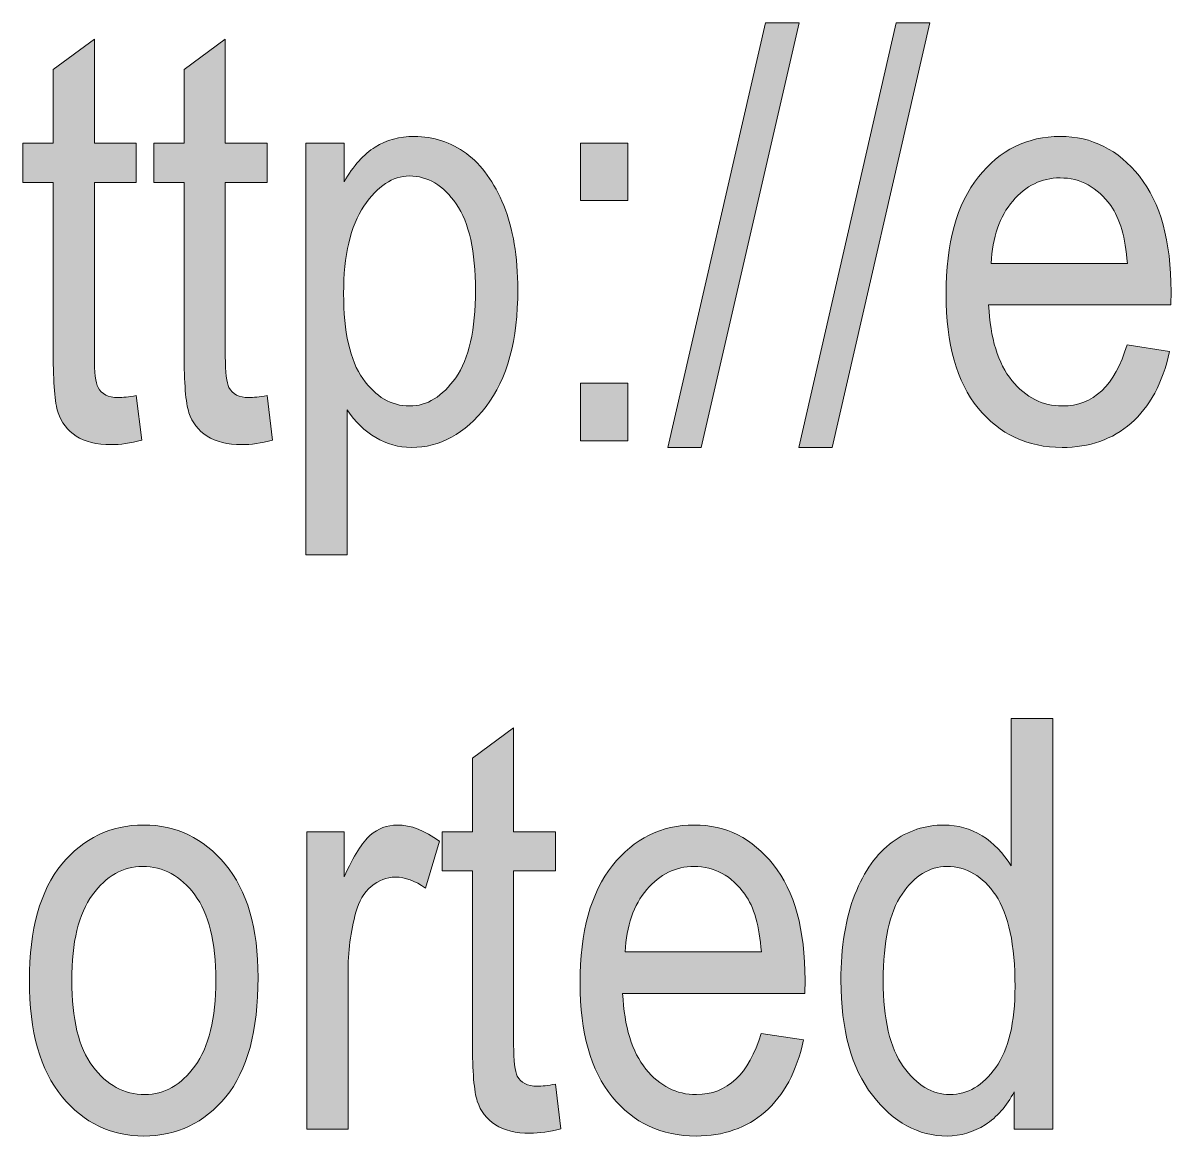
# Model space of a CAD drawing. Header units: inches. Extents: x 19 to 517, y 28 to 779.
# Drawn here: x 277.99 to 314, y 96.67 to 131.58 of the extents above; entities that cross this region are included whole.
import ezdxf

# ---------------------------------------------------------------- set-up
doc = ezdxf.new("R2010")
doc.units = ezdxf.units.IN
doc.header["$MEASUREMENT"] = 0
doc.layers.add('Layer 1', color=7, linetype='Continuous')

# ---------------------------------------------------------------- blocks, each defined once
blk = doc.blocks.new('block 319')
at = {"layer": 'Layer 1', "lineweight": 0}
blk.add_open_spline([(281.541, 119.891), (281.541, 119.891), (281.716, 118.493), (281.716, 118.493), (281.359, 118.399), (281.037, 118.353), (280.75, 118.353), (280.298, 118.353), (279.935, 118.442), (279.66, 118.62), (279.384, 118.799), (279.195, 119.044), (279.092, 119.354), (278.99, 119.665), (278.939, 120.283), (278.939, 121.209), (278.939, 121.209), (278.939, 126.579), (278.939, 126.579), (278.939, 126.579), (277.99, 126.579), (277.99, 126.579), (277.99, 126.579), (277.99, 127.81), (277.99, 127.81), (277.99, 127.81), (278.939, 127.81), (278.939, 127.81), (278.939, 127.81), (278.939, 130.121), (278.939, 130.121), (278.939, 130.121), (280.231, 131.07), (280.231, 131.07), (280.231, 131.07), (280.231, 127.81), (280.231, 127.81), (280.231, 127.81), (281.541, 127.81), (281.541, 127.81), (281.541, 127.81), (281.541, 126.579), (281.541, 126.579), (281.541, 126.579), (280.231, 126.579), (280.231, 126.579), (280.231, 126.579), (280.231, 121.121), (280.231, 121.121), (280.231, 120.617), (280.269, 120.292), (280.345, 120.146), (280.457, 119.935), (280.665, 119.829), (280.969, 119.829), (281.116, 119.829), (281.306, 119.85), (281.541, 119.891)], degree=3, knots=[0, 0, 0, 0, 1, 1, 1, 2, 2, 2, 3, 3, 3, 4, 4, 4, 5, 5, 5, 6, 6, 6, 7, 7, 7, 8, 8, 8, 9, 9, 9, 10, 10, 10, 11, 11, 11, 12, 12, 12, 13, 13, 13, 14, 14, 14, 15, 15, 15, 16, 16, 16, 17, 17, 17, 18, 18, 18, 19, 19, 19, 19], dxfattribs=at)
blk = doc.blocks.new('block 320')
at = {"layer": 'Layer 1', "true_color": 0x231f20}
h = blk.add_hatch(color=250, dxfattribs=at)
h.dxf.hatch_style = 2
edge = h.paths.add_edge_path()
edge.add_spline(control_points=[(281.541, 119.891), (281.541, 119.891), (281.716, 118.493), (281.716, 118.493), (281.359, 118.399), (281.037, 118.353), (280.75, 118.353), (280.298, 118.353), (279.935, 118.442), (279.66, 118.62), (279.384, 118.799), (279.195, 119.044), (279.092, 119.354), (278.99, 119.665), (278.939, 120.283), (278.939, 121.209), (278.939, 121.209), (278.939, 126.579), (278.939, 126.579), (278.939, 126.579), (277.99, 126.579), (277.99, 126.579), (277.99, 126.579), (277.99, 127.81), (277.99, 127.81), (277.99, 127.81), (278.939, 127.81), (278.939, 127.81), (278.939, 127.81), (278.939, 130.121), (278.939, 130.121), (278.939, 130.121), (280.231, 131.07), (280.231, 131.07), (280.231, 131.07), (280.231, 127.81), (280.231, 127.81), (280.231, 127.81), (281.541, 127.81), (281.541, 127.81), (281.541, 127.81), (281.541, 126.579), (281.541, 126.579), (281.541, 126.579), (280.231, 126.579), (280.231, 126.579), (280.231, 126.579), (280.231, 121.121), (280.231, 121.121), (280.231, 120.617), (280.269, 120.292), (280.345, 120.146), (280.457, 119.935), (280.665, 119.829), (280.969, 119.829), (281.116, 119.829), (281.306, 119.85), (281.541, 119.891)], knot_values=[0, 0, 0, 0, 1, 1, 1, 2, 2, 2, 3, 3, 3, 4, 4, 4, 5, 5, 5, 6, 6, 6, 7, 7, 7, 8, 8, 8, 9, 9, 9, 10, 10, 10, 11, 11, 11, 12, 12, 12, 13, 13, 13, 14, 14, 14, 15, 15, 15, 16, 16, 16, 17, 17, 17, 18, 18, 18, 19, 19, 19, 19], degree=3, periodic=1)
at = {"layer": 'Layer 1', "lineweight": 0}
blk.add_open_spline([(281.541, 119.891), (281.541, 119.891), (281.716, 118.493), (281.716, 118.493), (281.359, 118.399), (281.037, 118.353), (280.75, 118.353), (280.298, 118.353), (279.935, 118.442), (279.66, 118.62), (279.384, 118.799), (279.195, 119.044), (279.092, 119.354), (278.99, 119.665), (278.939, 120.283), (278.939, 121.209), (278.939, 121.209), (278.939, 126.579), (278.939, 126.579), (278.939, 126.579), (277.99, 126.579), (277.99, 126.579), (277.99, 126.579), (277.99, 127.81), (277.99, 127.81), (277.99, 127.81), (278.939, 127.81), (278.939, 127.81), (278.939, 127.81), (278.939, 130.121), (278.939, 130.121), (278.939, 130.121), (280.231, 131.07), (280.231, 131.07), (280.231, 131.07), (280.231, 127.81), (280.231, 127.81), (280.231, 127.81), (281.541, 127.81), (281.541, 127.81), (281.541, 127.81), (281.541, 126.579), (281.541, 126.579), (281.541, 126.579), (280.231, 126.579), (280.231, 126.579), (280.231, 126.579), (280.231, 121.121), (280.231, 121.121), (280.231, 120.617), (280.269, 120.292), (280.345, 120.146), (280.457, 119.935), (280.665, 119.829), (280.969, 119.829), (281.116, 119.829), (281.306, 119.85), (281.541, 119.891)], degree=3, knots=[0, 0, 0, 0, 1, 1, 1, 2, 2, 2, 3, 3, 3, 4, 4, 4, 5, 5, 5, 6, 6, 6, 7, 7, 7, 8, 8, 8, 9, 9, 9, 10, 10, 10, 11, 11, 11, 12, 12, 12, 13, 13, 13, 14, 14, 14, 15, 15, 15, 16, 16, 16, 17, 17, 17, 18, 18, 18, 19, 19, 19, 19], dxfattribs=at)
blk = doc.blocks.new('block 321')
at = {"layer": 'Layer 1', "lineweight": 0}
blk.add_open_spline([(285.645, 119.891), (285.645, 119.891), (285.821, 118.493), (285.821, 118.493), (285.464, 118.399), (285.141, 118.353), (284.854, 118.353), (284.403, 118.353), (284.04, 118.442), (283.764, 118.62), (283.489, 118.799), (283.299, 119.044), (283.197, 119.354), (283.094, 119.665), (283.044, 120.283), (283.044, 121.209), (283.044, 121.209), (283.044, 126.579), (283.044, 126.579), (283.044, 126.579), (282.094, 126.579), (282.094, 126.579), (282.094, 126.579), (282.094, 127.81), (282.094, 127.81), (282.094, 127.81), (283.044, 127.81), (283.044, 127.81), (283.044, 127.81), (283.044, 130.121), (283.044, 130.121), (283.044, 130.121), (284.336, 131.07), (284.336, 131.07), (284.336, 131.07), (284.336, 127.81), (284.336, 127.81), (284.336, 127.81), (285.645, 127.81), (285.645, 127.81), (285.645, 127.81), (285.645, 126.579), (285.645, 126.579), (285.645, 126.579), (284.336, 126.579), (284.336, 126.579), (284.336, 126.579), (284.336, 121.121), (284.336, 121.121), (284.336, 120.617), (284.374, 120.292), (284.45, 120.146), (284.561, 119.935), (284.769, 119.829), (285.074, 119.829), (285.22, 119.829), (285.411, 119.85), (285.645, 119.891)], degree=3, knots=[0, 0, 0, 0, 1, 1, 1, 2, 2, 2, 3, 3, 3, 4, 4, 4, 5, 5, 5, 6, 6, 6, 7, 7, 7, 8, 8, 8, 9, 9, 9, 10, 10, 10, 11, 11, 11, 12, 12, 12, 13, 13, 13, 14, 14, 14, 15, 15, 15, 16, 16, 16, 17, 17, 17, 18, 18, 18, 19, 19, 19, 19], dxfattribs=at)
blk = doc.blocks.new('block 322')
at = {"layer": 'Layer 1', "true_color": 0x231f20}
h = blk.add_hatch(color=250, dxfattribs=at)
h.dxf.hatch_style = 2
edge = h.paths.add_edge_path()
edge.add_spline(control_points=[(285.645, 119.891), (285.645, 119.891), (285.821, 118.493), (285.821, 118.493), (285.464, 118.399), (285.141, 118.353), (284.854, 118.353), (284.403, 118.353), (284.04, 118.442), (283.764, 118.62), (283.489, 118.799), (283.299, 119.044), (283.197, 119.354), (283.094, 119.665), (283.044, 120.283), (283.044, 121.209), (283.044, 121.209), (283.044, 126.579), (283.044, 126.579), (283.044, 126.579), (282.094, 126.579), (282.094, 126.579), (282.094, 126.579), (282.094, 127.81), (282.094, 127.81), (282.094, 127.81), (283.044, 127.81), (283.044, 127.81), (283.044, 127.81), (283.044, 130.121), (283.044, 130.121), (283.044, 130.121), (284.336, 131.07), (284.336, 131.07), (284.336, 131.07), (284.336, 127.81), (284.336, 127.81), (284.336, 127.81), (285.645, 127.81), (285.645, 127.81), (285.645, 127.81), (285.645, 126.579), (285.645, 126.579), (285.645, 126.579), (284.336, 126.579), (284.336, 126.579), (284.336, 126.579), (284.336, 121.121), (284.336, 121.121), (284.336, 120.617), (284.374, 120.292), (284.45, 120.146), (284.561, 119.935), (284.769, 119.829), (285.074, 119.829), (285.22, 119.829), (285.411, 119.85), (285.645, 119.891)], knot_values=[0, 0, 0, 0, 1, 1, 1, 2, 2, 2, 3, 3, 3, 4, 4, 4, 5, 5, 5, 6, 6, 6, 7, 7, 7, 8, 8, 8, 9, 9, 9, 10, 10, 10, 11, 11, 11, 12, 12, 12, 13, 13, 13, 14, 14, 14, 15, 15, 15, 16, 16, 16, 17, 17, 17, 18, 18, 18, 19, 19, 19, 19], degree=3, periodic=1)
at = {"layer": 'Layer 1', "lineweight": 0}
blk.add_open_spline([(285.645, 119.891), (285.645, 119.891), (285.821, 118.493), (285.821, 118.493), (285.464, 118.399), (285.141, 118.353), (284.854, 118.353), (284.403, 118.353), (284.04, 118.442), (283.764, 118.62), (283.489, 118.799), (283.299, 119.044), (283.197, 119.354), (283.094, 119.665), (283.044, 120.283), (283.044, 121.209), (283.044, 121.209), (283.044, 126.579), (283.044, 126.579), (283.044, 126.579), (282.094, 126.579), (282.094, 126.579), (282.094, 126.579), (282.094, 127.81), (282.094, 127.81), (282.094, 127.81), (283.044, 127.81), (283.044, 127.81), (283.044, 127.81), (283.044, 130.121), (283.044, 130.121), (283.044, 130.121), (284.336, 131.07), (284.336, 131.07), (284.336, 131.07), (284.336, 127.81), (284.336, 127.81), (284.336, 127.81), (285.645, 127.81), (285.645, 127.81), (285.645, 127.81), (285.645, 126.579), (285.645, 126.579), (285.645, 126.579), (284.336, 126.579), (284.336, 126.579), (284.336, 126.579), (284.336, 121.121), (284.336, 121.121), (284.336, 120.617), (284.374, 120.292), (284.45, 120.146), (284.561, 119.935), (284.769, 119.829), (285.074, 119.829), (285.22, 119.829), (285.411, 119.85), (285.645, 119.891)], degree=3, knots=[0, 0, 0, 0, 1, 1, 1, 2, 2, 2, 3, 3, 3, 4, 4, 4, 5, 5, 5, 6, 6, 6, 7, 7, 7, 8, 8, 8, 9, 9, 9, 10, 10, 10, 11, 11, 11, 12, 12, 12, 13, 13, 13, 14, 14, 14, 15, 15, 15, 16, 16, 16, 17, 17, 17, 18, 18, 18, 19, 19, 19, 19], dxfattribs=at)
blk = doc.blocks.new('block 323')
at = {"layer": 'Layer 1', "lineweight": 0}
blk.add_open_spline([(286.867, 114.898), (286.867, 114.898), (286.867, 127.81), (286.867, 127.81), (286.867, 127.81), (288.062, 127.81), (288.062, 127.81), (288.062, 127.81), (288.062, 126.597), (288.062, 126.597), (288.355, 127.101), (288.679, 127.464), (289.036, 127.687), (289.393, 127.909), (289.802, 128.021), (290.264, 128.021), (290.867, 128.021), (291.411, 127.842), (291.897, 127.484), (292.382, 127.127), (292.773, 126.583), (293.068, 125.854), (293.364, 125.124), (293.511, 124.247), (293.511, 123.222), (293.511, 121.634), (293.178, 120.41), (292.514, 119.552), (291.848, 118.693), (291.068, 118.265), (290.172, 118.265), (289.773, 118.265), (289.401, 118.367), (289.055, 118.572), (288.71, 118.777), (288.411, 119.067), (288.159, 119.442), (288.159, 119.442), (288.159, 114.898), (288.159, 114.898), (288.159, 114.898), (286.867, 114.898), (286.867, 114.898)], degree=3, knots=[0, 0, 0, 0, 1, 1, 1, 2, 2, 2, 3, 3, 3, 4, 4, 4, 5, 5, 5, 6, 6, 6, 7, 7, 7, 8, 8, 8, 9, 9, 9, 10, 10, 10, 11, 11, 11, 12, 12, 12, 13, 13, 13, 14, 14, 14, 14], dxfattribs=at)
blk = doc.blocks.new('block 324')
at = {"layer": 'Layer 1', "lineweight": 0}
blk.add_open_spline([(288.047, 123.09), (288.047, 121.883), (288.248, 120.993), (288.651, 120.423), (289.054, 119.851), (289.543, 119.565), (290.115, 119.565), (290.665, 119.565), (291.147, 119.861), (291.562, 120.453), (291.977, 121.045), (292.184, 121.959), (292.184, 123.195), (292.184, 124.414), (291.982, 125.316), (291.58, 125.902), (291.176, 126.488), (290.685, 126.781), (290.106, 126.781), (289.587, 126.781), (289.113, 126.466), (288.686, 125.837), (288.259, 125.206), (288.047, 124.291), (288.047, 123.09)], degree=3, knots=[0, 0, 0, 0, 1, 1, 1, 2, 2, 2, 3, 3, 3, 4, 4, 4, 5, 5, 5, 6, 6, 6, 7, 7, 7, 8, 8, 8, 8], dxfattribs=at)
blk = doc.blocks.new('block 325')
at = {"layer": 'Layer 1', "true_color": 0x231f20}
h = blk.add_hatch(color=250, dxfattribs=at)
h.dxf.hatch_style = 2
edge = h.paths.add_edge_path()
edge.add_spline(control_points=[(286.867, 114.898), (286.867, 114.898), (286.867, 127.81), (286.867, 127.81), (286.867, 127.81), (288.062, 127.81), (288.062, 127.81), (288.062, 127.81), (288.062, 126.597), (288.062, 126.597), (288.355, 127.101), (288.679, 127.464), (289.036, 127.687), (289.393, 127.909), (289.802, 128.021), (290.264, 128.021), (290.867, 128.021), (291.411, 127.842), (291.897, 127.484), (292.382, 127.127), (292.773, 126.583), (293.068, 125.854), (293.364, 125.124), (293.511, 124.247), (293.511, 123.222), (293.511, 121.634), (293.178, 120.41), (292.514, 119.552), (291.848, 118.693), (291.068, 118.265), (290.172, 118.265), (289.773, 118.265), (289.401, 118.367), (289.055, 118.572), (288.71, 118.777), (288.411, 119.067), (288.159, 119.442), (288.159, 119.442), (288.159, 114.898), (288.159, 114.898), (288.159, 114.898), (286.867, 114.898), (286.867, 114.898)], knot_values=[0, 0, 0, 0, 1, 1, 1, 2, 2, 2, 3, 3, 3, 4, 4, 4, 5, 5, 5, 6, 6, 6, 7, 7, 7, 8, 8, 8, 9, 9, 9, 10, 10, 10, 11, 11, 11, 12, 12, 12, 13, 13, 13, 14, 14, 14, 14], degree=3, periodic=1)
edge = h.paths.add_edge_path()
edge.add_spline(control_points=[(288.047, 123.09), (288.047, 121.883), (288.248, 120.993), (288.651, 120.423), (289.054, 119.851), (289.543, 119.565), (290.115, 119.565), (290.665, 119.565), (291.147, 119.861), (291.562, 120.453), (291.977, 121.045), (292.184, 121.959), (292.184, 123.195), (292.184, 124.414), (291.982, 125.316), (291.58, 125.902), (291.176, 126.488), (290.685, 126.781), (290.106, 126.781), (289.587, 126.781), (289.113, 126.466), (288.686, 125.837), (288.259, 125.206), (288.047, 124.291), (288.047, 123.09)], knot_values=[0, 0, 0, 0, 1, 1, 1, 2, 2, 2, 3, 3, 3, 4, 4, 4, 5, 5, 5, 6, 6, 6, 7, 7, 7, 8, 8, 8, 8], degree=3, periodic=1)
at = {"layer": 'Layer 1', "lineweight": 0}
for points, knots in [([(286.867, 114.898), (286.867, 114.898), (286.867, 127.81), (286.867, 127.81), (286.867, 127.81), (288.062, 127.81), (288.062, 127.81), (288.062, 127.81), (288.062, 126.597), (288.062, 126.597), (288.355, 127.101), (288.679, 127.464), (289.036, 127.687), (289.393, 127.909), (289.802, 128.021), (290.264, 128.021), (290.867, 128.021), (291.411, 127.842), (291.897, 127.484), (292.382, 127.127), (292.773, 126.583), (293.068, 125.854), (293.364, 125.124), (293.511, 124.247), (293.511, 123.222), (293.511, 121.634), (293.178, 120.41), (292.514, 119.552), (291.848, 118.693), (291.068, 118.265), (290.172, 118.265), (289.773, 118.265), (289.401, 118.367), (289.055, 118.572), (288.71, 118.777), (288.411, 119.067), (288.159, 119.442), (288.159, 119.442), (288.159, 114.898), (288.159, 114.898), (288.159, 114.898), (286.867, 114.898), (286.867, 114.898)], [0, 0, 0, 0, 1, 1, 1, 2, 2, 2, 3, 3, 3, 4, 4, 4, 5, 5, 5, 6, 6, 6, 7, 7, 7, 8, 8, 8, 9, 9, 9, 10, 10, 10, 11, 11, 11, 12, 12, 12, 13, 13, 13, 14, 14, 14, 14]), ([(288.047, 123.09), (288.047, 121.883), (288.248, 120.993), (288.651, 120.423), (289.054, 119.851), (289.543, 119.565), (290.115, 119.565), (290.665, 119.565), (291.147, 119.861), (291.562, 120.453), (291.977, 121.045), (292.184, 121.959), (292.184, 123.195), (292.184, 124.414), (291.982, 125.316), (291.58, 125.902), (291.176, 126.488), (290.685, 126.781), (290.106, 126.781), (289.587, 126.781), (289.113, 126.466), (288.686, 125.837), (288.259, 125.206), (288.047, 124.291), (288.047, 123.09)], [0, 0, 0, 0, 1, 1, 1, 2, 2, 2, 3, 3, 3, 4, 4, 4, 5, 5, 5, 6, 6, 6, 7, 7, 7, 8, 8, 8, 8])]:
    blk.add_open_spline(points, degree=3, knots=knots, dxfattribs=at)
blk = doc.blocks.new('block 326')
at = {"layer": 'Layer 1', "lineweight": 0}
blk.add_lwpolyline([(295.48, 126.008), (295.48, 127.81), (296.957, 127.81), (296.957, 126.008), (295.48, 126.008)], dxfattribs=at)
blk = doc.blocks.new('block 327')
at = {"layer": 'Layer 1', "lineweight": 0}
blk.add_lwpolyline([(295.48, 118.476), (295.48, 120.277), (296.957, 120.277), (296.957, 118.476), (295.48, 118.476)], dxfattribs=at)
blk = doc.blocks.new('block 328')
at = {"layer": 'Layer 1', "true_color": 0x231f20}
h = blk.add_hatch(color=250, dxfattribs=at)
h.dxf.hatch_style = 2
h.paths.add_polyline_path([(295.48, 126.008), (295.48, 127.81), (296.957, 127.81), (296.957, 126.008)])
h.paths.add_polyline_path([(295.48, 118.476), (295.48, 120.277), (296.957, 120.277), (296.957, 118.476)])
at = {"layer": 'Layer 1', "lineweight": 0}
for points in [[(295.48, 126.008), (295.48, 127.81), (296.957, 127.81), (296.957, 126.008), (295.48, 126.008), (295.48, 126.008)], [(295.48, 118.476), (295.48, 120.277), (296.957, 120.277), (296.957, 118.476), (295.48, 118.476), (295.48, 118.476)]]:
    blk.add_lwpolyline(points, dxfattribs=at)
blk = doc.blocks.new('block 329')
at = {"layer": 'Layer 1', "lineweight": 0}
blk.add_lwpolyline([(298.215, 118.265), (301.276, 131.58), (302.332, 131.58), (299.261, 118.265), (298.215, 118.265)], dxfattribs=at)
blk = doc.blocks.new('block 330')
at = {"layer": 'Layer 1', "true_color": 0x231f20}
h = blk.add_hatch(color=250, dxfattribs=at)
h.dxf.hatch_style = 2
h.paths.add_polyline_path([(298.215, 118.265), (301.276, 131.58), (302.332, 131.58), (299.261, 118.265)])
at = {"layer": 'Layer 1', "lineweight": 0}
blk.add_lwpolyline([(298.215, 118.265), (301.276, 131.58), (302.332, 131.58), (299.261, 118.265), (298.215, 118.265), (298.215, 118.265)], dxfattribs=at)
blk = doc.blocks.new('block 331')
at = {"layer": 'Layer 1', "lineweight": 0}
blk.add_lwpolyline([(302.32, 118.265), (305.381, 131.58), (306.436, 131.58), (303.366, 118.265), (302.32, 118.265)], dxfattribs=at)
blk = doc.blocks.new('block 332')
at = {"layer": 'Layer 1', "true_color": 0x231f20}
h = blk.add_hatch(color=250, dxfattribs=at)
h.dxf.hatch_style = 2
h.paths.add_polyline_path([(302.32, 118.265), (305.381, 131.58), (306.436, 131.58), (303.366, 118.265)])
at = {"layer": 'Layer 1', "lineweight": 0}
blk.add_lwpolyline([(302.32, 118.265), (305.381, 131.58), (306.436, 131.58), (303.366, 118.265), (302.32, 118.265), (302.32, 118.265)], dxfattribs=at)
blk = doc.blocks.new('block 333')
at = {"layer": 'Layer 1', "lineweight": 0}
blk.add_open_spline([(312.619, 121.481), (312.619, 121.481), (313.955, 121.279), (313.955, 121.279), (313.732, 120.283), (313.329, 119.531), (312.746, 119.024), (312.163, 118.518), (311.441, 118.265), (310.58, 118.265), (309.496, 118.265), (308.618, 118.676), (307.947, 119.499), (307.276, 120.322), (306.941, 121.511), (306.941, 123.063), (306.941, 124.675), (307.279, 125.903), (307.957, 126.751), (308.632, 127.597), (309.49, 128.021), (310.527, 128.021), (311.517, 128.021), (312.343, 127.604), (313.006, 126.772), (313.668, 125.94), (313.999, 124.736), (313.999, 123.16), (313.999, 123.16), (313.99, 122.738), (313.99, 122.738), (313.99, 122.738), (308.277, 122.738), (308.277, 122.738), (308.33, 121.689), (308.573, 120.898), (309.006, 120.365), (309.44, 119.832), (309.967, 119.565), (310.589, 119.565), (311.561, 119.565), (312.238, 120.204), (312.619, 121.481)], degree=3, knots=[0, 0, 0, 0, 1, 1, 1, 2, 2, 2, 3, 3, 3, 4, 4, 4, 5, 5, 5, 6, 6, 6, 7, 7, 7, 8, 8, 8, 9, 9, 9, 10, 10, 10, 11, 11, 11, 12, 12, 12, 13, 13, 13, 14, 14, 14, 14], dxfattribs=at)
blk = doc.blocks.new('block 334')
at = {"layer": 'Layer 1', "lineweight": 0}
blk.add_open_spline([(308.356, 124.039), (308.356, 124.039), (312.628, 124.039), (312.628, 124.039), (312.569, 124.848), (312.396, 125.451), (312.109, 125.85), (311.693, 126.43), (311.163, 126.72), (310.518, 126.72), (309.938, 126.72), (309.443, 126.478), (309.033, 125.995), (308.623, 125.511), (308.397, 124.859), (308.356, 124.039)], degree=3, knots=[0, 0, 0, 0, 1, 1, 1, 2, 2, 2, 3, 3, 3, 4, 4, 4, 5, 5, 5, 5], dxfattribs=at)
blk = doc.blocks.new('block 335')
at = {"layer": 'Layer 1', "true_color": 0x231f20}
h = blk.add_hatch(color=250, dxfattribs=at)
h.dxf.hatch_style = 2
edge = h.paths.add_edge_path()
edge.add_spline(control_points=[(312.619, 121.481), (312.619, 121.481), (313.955, 121.279), (313.955, 121.279), (313.732, 120.283), (313.329, 119.531), (312.746, 119.024), (312.163, 118.518), (311.441, 118.265), (310.58, 118.265), (309.496, 118.265), (308.618, 118.676), (307.947, 119.499), (307.276, 120.322), (306.941, 121.511), (306.941, 123.063), (306.941, 124.675), (307.279, 125.903), (307.957, 126.751), (308.632, 127.597), (309.49, 128.021), (310.527, 128.021), (311.517, 128.021), (312.343, 127.604), (313.006, 126.772), (313.668, 125.94), (313.999, 124.736), (313.999, 123.16), (313.999, 123.16), (313.99, 122.738), (313.99, 122.738), (313.99, 122.738), (308.277, 122.738), (308.277, 122.738), (308.33, 121.689), (308.573, 120.898), (309.006, 120.365), (309.44, 119.832), (309.967, 119.565), (310.589, 119.565), (311.561, 119.565), (312.238, 120.204), (312.619, 121.481)], knot_values=[0, 0, 0, 0, 1, 1, 1, 2, 2, 2, 3, 3, 3, 4, 4, 4, 5, 5, 5, 6, 6, 6, 7, 7, 7, 8, 8, 8, 9, 9, 9, 10, 10, 10, 11, 11, 11, 12, 12, 12, 13, 13, 13, 14, 14, 14, 14], degree=3, periodic=1)
edge = h.paths.add_edge_path()
edge.add_spline(control_points=[(308.356, 124.039), (308.356, 124.039), (312.628, 124.039), (312.628, 124.039), (312.569, 124.848), (312.396, 125.451), (312.109, 125.85), (311.693, 126.43), (311.163, 126.72), (310.518, 126.72), (309.938, 126.72), (309.443, 126.478), (309.033, 125.995), (308.623, 125.511), (308.397, 124.859), (308.356, 124.039)], knot_values=[0, 0, 0, 0, 1, 1, 1, 2, 2, 2, 3, 3, 3, 4, 4, 4, 5, 5, 5, 5], degree=3, periodic=1)
at = {"layer": 'Layer 1', "lineweight": 0}
for points, knots in [([(312.619, 121.481), (312.619, 121.481), (313.955, 121.279), (313.955, 121.279), (313.732, 120.283), (313.329, 119.531), (312.746, 119.024), (312.163, 118.518), (311.441, 118.265), (310.58, 118.265), (309.496, 118.265), (308.618, 118.676), (307.947, 119.499), (307.276, 120.322), (306.941, 121.511), (306.941, 123.063), (306.941, 124.675), (307.279, 125.903), (307.957, 126.751), (308.632, 127.597), (309.49, 128.021), (310.527, 128.021), (311.517, 128.021), (312.343, 127.604), (313.006, 126.772), (313.668, 125.94), (313.999, 124.736), (313.999, 123.16), (313.999, 123.16), (313.99, 122.738), (313.99, 122.738), (313.99, 122.738), (308.277, 122.738), (308.277, 122.738), (308.33, 121.689), (308.573, 120.898), (309.006, 120.365), (309.44, 119.832), (309.967, 119.565), (310.589, 119.565), (311.561, 119.565), (312.238, 120.204), (312.619, 121.481)], [0, 0, 0, 0, 1, 1, 1, 2, 2, 2, 3, 3, 3, 4, 4, 4, 5, 5, 5, 6, 6, 6, 7, 7, 7, 8, 8, 8, 9, 9, 9, 10, 10, 10, 11, 11, 11, 12, 12, 12, 13, 13, 13, 14, 14, 14, 14]), ([(308.356, 124.039), (308.356, 124.039), (312.628, 124.039), (312.628, 124.039), (312.569, 124.848), (312.396, 125.451), (312.109, 125.85), (311.693, 126.43), (311.163, 126.72), (310.518, 126.72), (309.938, 126.72), (309.443, 126.478), (309.033, 125.995), (308.623, 125.511), (308.397, 124.859), (308.356, 124.039)], [0, 0, 0, 0, 1, 1, 1, 2, 2, 2, 3, 3, 3, 4, 4, 4, 5, 5, 5, 5])]:
    blk.add_open_spline(points, degree=3, knots=knots, dxfattribs=at)
blk = doc.blocks.new('block 499')
at = {"layer": 'Layer 1', "lineweight": 0}
blk.add_open_spline([(278.192, 101.543), (278.192, 103.154), (278.531, 104.37), (279.207, 105.19), (279.884, 106.011), (280.741, 106.421), (281.778, 106.421), (282.798, 106.421), (283.65, 106.011), (284.336, 105.19), (285.021, 104.37), (285.364, 103.187), (285.364, 101.64), (285.364, 99.964), (285.027, 98.716), (284.353, 97.896), (283.679, 97.075), (282.821, 96.665), (281.778, 96.665), (280.753, 96.665), (279.898, 97.076), (279.216, 97.899), (278.533, 98.723), (278.192, 99.938), (278.192, 101.543)], degree=3, knots=[0, 0, 0, 0, 1, 1, 1, 2, 2, 2, 3, 3, 3, 4, 4, 4, 5, 5, 5, 6, 6, 6, 7, 7, 7, 8, 8, 8, 8], dxfattribs=at)
blk = doc.blocks.new('block 500')
at = {"layer": 'Layer 1', "lineweight": 0}
blk.add_open_spline([(279.519, 101.548), (279.519, 100.339), (279.739, 99.439), (280.178, 98.851), (280.618, 98.261), (281.163, 97.966), (281.813, 97.966), (282.423, 97.966), (282.945, 98.264), (283.382, 98.859), (283.818, 99.454), (284.037, 100.351), (284.037, 101.548), (284.037, 102.75), (283.817, 103.646), (283.378, 104.235), (282.938, 104.825), (282.393, 105.12), (281.743, 105.12), (281.128, 105.12), (280.603, 104.824), (280.17, 104.231), (279.736, 103.639), (279.519, 102.744), (279.519, 101.548)], degree=3, knots=[0, 0, 0, 0, 1, 1, 1, 2, 2, 2, 3, 3, 3, 4, 4, 4, 5, 5, 5, 6, 6, 6, 7, 7, 7, 8, 8, 8, 8], dxfattribs=at)
blk = doc.blocks.new('block 501')
at = {"layer": 'Layer 1', "true_color": 0x231f20}
h = blk.add_hatch(color=250, dxfattribs=at)
h.dxf.hatch_style = 2
edge = h.paths.add_edge_path()
edge.add_spline(control_points=[(278.192, 101.543), (278.192, 103.154), (278.531, 104.37), (279.207, 105.19), (279.884, 106.011), (280.741, 106.421), (281.778, 106.421), (282.798, 106.421), (283.65, 106.011), (284.336, 105.19), (285.021, 104.37), (285.364, 103.187), (285.364, 101.64), (285.364, 99.964), (285.027, 98.716), (284.353, 97.896), (283.679, 97.075), (282.821, 96.665), (281.778, 96.665), (280.753, 96.665), (279.898, 97.076), (279.216, 97.899), (278.533, 98.723), (278.192, 99.938), (278.192, 101.543)], knot_values=[0, 0, 0, 0, 1, 1, 1, 2, 2, 2, 3, 3, 3, 4, 4, 4, 5, 5, 5, 6, 6, 6, 7, 7, 7, 8, 8, 8, 8], degree=3, periodic=1)
edge = h.paths.add_edge_path()
edge.add_spline(control_points=[(279.519, 101.548), (279.519, 100.339), (279.739, 99.439), (280.178, 98.851), (280.618, 98.261), (281.163, 97.966), (281.813, 97.966), (282.423, 97.966), (282.945, 98.264), (283.382, 98.859), (283.818, 99.454), (284.037, 100.351), (284.037, 101.548), (284.037, 102.75), (283.817, 103.646), (283.378, 104.235), (282.938, 104.825), (282.393, 105.12), (281.743, 105.12), (281.128, 105.12), (280.603, 104.824), (280.17, 104.231), (279.736, 103.639), (279.519, 102.744), (279.519, 101.548)], knot_values=[0, 0, 0, 0, 1, 1, 1, 2, 2, 2, 3, 3, 3, 4, 4, 4, 5, 5, 5, 6, 6, 6, 7, 7, 7, 8, 8, 8, 8], degree=3, periodic=1)
at = {"layer": 'Layer 1', "lineweight": 0}
for points in [[(278.192, 101.543), (278.192, 103.154), (278.531, 104.37), (279.207, 105.19), (279.884, 106.011), (280.741, 106.421), (281.778, 106.421), (282.798, 106.421), (283.65, 106.011), (284.336, 105.19), (285.021, 104.37), (285.364, 103.187), (285.364, 101.64), (285.364, 99.964), (285.027, 98.716), (284.353, 97.896), (283.679, 97.075), (282.821, 96.665), (281.778, 96.665), (280.753, 96.665), (279.898, 97.076), (279.216, 97.899), (278.533, 98.723), (278.192, 99.938), (278.192, 101.543)], [(279.519, 101.548), (279.519, 100.339), (279.739, 99.439), (280.178, 98.851), (280.618, 98.261), (281.163, 97.966), (281.813, 97.966), (282.423, 97.966), (282.945, 98.264), (283.382, 98.859), (283.818, 99.454), (284.037, 100.351), (284.037, 101.548), (284.037, 102.75), (283.817, 103.646), (283.378, 104.235), (282.938, 104.825), (282.393, 105.12), (281.743, 105.12), (281.128, 105.12), (280.603, 104.824), (280.17, 104.231), (279.736, 103.639), (279.519, 102.744), (279.519, 101.548)]]:
    blk.add_open_spline(points, degree=3, knots=[0, 0, 0, 0, 1, 1, 1, 2, 2, 2, 3, 3, 3, 4, 4, 4, 5, 5, 5, 6, 6, 6, 7, 7, 7, 8, 8, 8, 8], dxfattribs=at)
blk = doc.blocks.new('block 502')
at = {"layer": 'Layer 1', "lineweight": 0}
blk.add_open_spline([(286.893, 96.876), (286.893, 96.876), (286.893, 106.21), (286.893, 106.21), (286.893, 106.21), (288.062, 106.21), (288.062, 106.21), (288.062, 106.21), (288.062, 104.795), (288.062, 104.795), (288.361, 105.451), (288.634, 105.886), (288.884, 106.101), (289.132, 106.313), (289.413, 106.421), (289.723, 106.421), (290.157, 106.421), (290.599, 106.251), (291.05, 105.911), (291.05, 105.911), (290.611, 104.443), (290.611, 104.443), (290.289, 104.672), (289.975, 104.786), (289.671, 104.786), (289.395, 104.786), (289.143, 104.689), (288.915, 104.496), (288.686, 104.303), (288.525, 104.033), (288.431, 103.688), (288.267, 103.084), (288.185, 102.442), (288.185, 101.763), (288.185, 101.763), (288.185, 96.876), (288.185, 96.876), (288.185, 96.876), (286.893, 96.876), (286.893, 96.876)], degree=3, knots=[0, 0, 0, 0, 1, 1, 1, 2, 2, 2, 3, 3, 3, 4, 4, 4, 5, 5, 5, 6, 6, 6, 7, 7, 7, 8, 8, 8, 9, 9, 9, 10, 10, 10, 11, 11, 11, 12, 12, 12, 13, 13, 13, 13], dxfattribs=at)
blk = doc.blocks.new('block 503')
at = {"layer": 'Layer 1', "true_color": 0x231f20}
h = blk.add_hatch(color=250, dxfattribs=at)
h.dxf.hatch_style = 2
edge = h.paths.add_edge_path()
edge.add_spline(control_points=[(286.893, 96.876), (286.893, 96.876), (286.893, 106.21), (286.893, 106.21), (286.893, 106.21), (288.062, 106.21), (288.062, 106.21), (288.062, 106.21), (288.062, 104.795), (288.062, 104.795), (288.361, 105.451), (288.634, 105.886), (288.884, 106.101), (289.132, 106.313), (289.413, 106.421), (289.723, 106.421), (290.157, 106.421), (290.599, 106.251), (291.05, 105.911), (291.05, 105.911), (290.611, 104.443), (290.611, 104.443), (290.289, 104.672), (289.975, 104.786), (289.671, 104.786), (289.395, 104.786), (289.143, 104.689), (288.915, 104.496), (288.686, 104.303), (288.525, 104.033), (288.431, 103.688), (288.267, 103.084), (288.185, 102.442), (288.185, 101.763), (288.185, 101.763), (288.185, 96.876), (288.185, 96.876), (288.185, 96.876), (286.893, 96.876), (286.893, 96.876)], knot_values=[0, 0, 0, 0, 1, 1, 1, 2, 2, 2, 3, 3, 3, 4, 4, 4, 5, 5, 5, 6, 6, 6, 7, 7, 7, 8, 8, 8, 9, 9, 9, 10, 10, 10, 11, 11, 11, 12, 12, 12, 13, 13, 13, 13], degree=3, periodic=1)
at = {"layer": 'Layer 1', "lineweight": 0}
blk.add_open_spline([(286.893, 96.876), (286.893, 96.876), (286.893, 106.21), (286.893, 106.21), (286.893, 106.21), (288.062, 106.21), (288.062, 106.21), (288.062, 106.21), (288.062, 104.795), (288.062, 104.795), (288.361, 105.451), (288.634, 105.886), (288.884, 106.101), (289.132, 106.313), (289.413, 106.421), (289.723, 106.421), (290.157, 106.421), (290.599, 106.251), (291.05, 105.911), (291.05, 105.911), (290.611, 104.443), (290.611, 104.443), (290.289, 104.672), (289.975, 104.786), (289.671, 104.786), (289.395, 104.786), (289.143, 104.689), (288.915, 104.496), (288.686, 104.303), (288.525, 104.033), (288.431, 103.688), (288.267, 103.084), (288.185, 102.442), (288.185, 101.763), (288.185, 101.763), (288.185, 96.876), (288.185, 96.876), (288.185, 96.876), (286.893, 96.876), (286.893, 96.876)], degree=3, knots=[0, 0, 0, 0, 1, 1, 1, 2, 2, 2, 3, 3, 3, 4, 4, 4, 5, 5, 5, 6, 6, 6, 7, 7, 7, 8, 8, 8, 9, 9, 9, 10, 10, 10, 11, 11, 11, 12, 12, 12, 13, 13, 13, 13], dxfattribs=at)
blk = doc.blocks.new('block 504')
at = {"layer": 'Layer 1', "lineweight": 0}
blk.add_open_spline([(294.689, 98.291), (294.689, 98.291), (294.865, 96.894), (294.865, 96.894), (294.507, 96.8), (294.185, 96.753), (293.898, 96.753), (293.447, 96.753), (293.084, 96.843), (292.808, 97.021), (292.533, 97.199), (292.343, 97.444), (292.241, 97.755), (292.138, 98.065), (292.088, 98.684), (292.088, 99.609), (292.088, 99.609), (292.088, 104.979), (292.088, 104.979), (292.088, 104.979), (291.138, 104.979), (291.138, 104.979), (291.138, 104.979), (291.138, 106.21), (291.138, 106.21), (291.138, 106.21), (292.088, 106.21), (292.088, 106.21), (292.088, 106.21), (292.088, 108.521), (292.088, 108.521), (292.088, 108.521), (293.38, 109.471), (293.38, 109.471), (293.38, 109.471), (293.38, 106.21), (293.38, 106.21), (293.38, 106.21), (294.689, 106.21), (294.689, 106.21), (294.689, 106.21), (294.689, 104.979), (294.689, 104.979), (294.689, 104.979), (293.38, 104.979), (293.38, 104.979), (293.38, 104.979), (293.38, 99.521), (293.38, 99.521), (293.38, 99.018), (293.418, 98.692), (293.494, 98.546), (293.605, 98.335), (293.813, 98.229), (294.118, 98.229), (294.264, 98.229), (294.455, 98.25), (294.689, 98.291)], degree=3, knots=[0, 0, 0, 0, 1, 1, 1, 2, 2, 2, 3, 3, 3, 4, 4, 4, 5, 5, 5, 6, 6, 6, 7, 7, 7, 8, 8, 8, 9, 9, 9, 10, 10, 10, 11, 11, 11, 12, 12, 12, 13, 13, 13, 14, 14, 14, 15, 15, 15, 16, 16, 16, 17, 17, 17, 18, 18, 18, 19, 19, 19, 19], dxfattribs=at)
blk = doc.blocks.new('block 505')
at = {"layer": 'Layer 1', "true_color": 0x231f20}
h = blk.add_hatch(color=250, dxfattribs=at)
h.dxf.hatch_style = 2
edge = h.paths.add_edge_path()
edge.add_spline(control_points=[(294.689, 98.291), (294.689, 98.291), (294.865, 96.894), (294.865, 96.894), (294.507, 96.8), (294.185, 96.753), (293.898, 96.753), (293.447, 96.753), (293.084, 96.843), (292.808, 97.021), (292.533, 97.199), (292.343, 97.444), (292.241, 97.755), (292.138, 98.065), (292.088, 98.684), (292.088, 99.609), (292.088, 99.609), (292.088, 104.979), (292.088, 104.979), (292.088, 104.979), (291.138, 104.979), (291.138, 104.979), (291.138, 104.979), (291.138, 106.21), (291.138, 106.21), (291.138, 106.21), (292.088, 106.21), (292.088, 106.21), (292.088, 106.21), (292.088, 108.521), (292.088, 108.521), (292.088, 108.521), (293.38, 109.471), (293.38, 109.471), (293.38, 109.471), (293.38, 106.21), (293.38, 106.21), (293.38, 106.21), (294.689, 106.21), (294.689, 106.21), (294.689, 106.21), (294.689, 104.979), (294.689, 104.979), (294.689, 104.979), (293.38, 104.979), (293.38, 104.979), (293.38, 104.979), (293.38, 99.521), (293.38, 99.521), (293.38, 99.018), (293.418, 98.692), (293.494, 98.546), (293.605, 98.335), (293.813, 98.229), (294.118, 98.229), (294.264, 98.229), (294.455, 98.25), (294.689, 98.291)], knot_values=[0, 0, 0, 0, 1, 1, 1, 2, 2, 2, 3, 3, 3, 4, 4, 4, 5, 5, 5, 6, 6, 6, 7, 7, 7, 8, 8, 8, 9, 9, 9, 10, 10, 10, 11, 11, 11, 12, 12, 12, 13, 13, 13, 14, 14, 14, 15, 15, 15, 16, 16, 16, 17, 17, 17, 18, 18, 18, 19, 19, 19, 19], degree=3, periodic=1)
at = {"layer": 'Layer 1', "lineweight": 0}
blk.add_open_spline([(294.689, 98.291), (294.689, 98.291), (294.865, 96.894), (294.865, 96.894), (294.507, 96.8), (294.185, 96.753), (293.898, 96.753), (293.447, 96.753), (293.084, 96.843), (292.808, 97.021), (292.533, 97.199), (292.343, 97.444), (292.241, 97.755), (292.138, 98.065), (292.088, 98.684), (292.088, 99.609), (292.088, 99.609), (292.088, 104.979), (292.088, 104.979), (292.088, 104.979), (291.138, 104.979), (291.138, 104.979), (291.138, 104.979), (291.138, 106.21), (291.138, 106.21), (291.138, 106.21), (292.088, 106.21), (292.088, 106.21), (292.088, 106.21), (292.088, 108.521), (292.088, 108.521), (292.088, 108.521), (293.38, 109.471), (293.38, 109.471), (293.38, 109.471), (293.38, 106.21), (293.38, 106.21), (293.38, 106.21), (294.689, 106.21), (294.689, 106.21), (294.689, 106.21), (294.689, 104.979), (294.689, 104.979), (294.689, 104.979), (293.38, 104.979), (293.38, 104.979), (293.38, 104.979), (293.38, 99.521), (293.38, 99.521), (293.38, 99.018), (293.418, 98.692), (293.494, 98.546), (293.605, 98.335), (293.813, 98.229), (294.118, 98.229), (294.264, 98.229), (294.455, 98.25), (294.689, 98.291)], degree=3, knots=[0, 0, 0, 0, 1, 1, 1, 2, 2, 2, 3, 3, 3, 4, 4, 4, 5, 5, 5, 6, 6, 6, 7, 7, 7, 8, 8, 8, 9, 9, 9, 10, 10, 10, 11, 11, 11, 12, 12, 12, 13, 13, 13, 14, 14, 14, 15, 15, 15, 16, 16, 16, 17, 17, 17, 18, 18, 18, 19, 19, 19, 19], dxfattribs=at)
blk = doc.blocks.new('block 506')
at = {"layer": 'Layer 1', "lineweight": 0}
blk.add_open_spline([(301.14, 99.882), (301.14, 99.882), (302.476, 99.68), (302.476, 99.68), (302.254, 98.684), (301.85, 97.932), (301.267, 97.425), (300.684, 96.918), (299.963, 96.665), (299.101, 96.665), (298.017, 96.665), (297.139, 97.076), (296.468, 97.899), (295.798, 98.723), (295.463, 99.911), (295.463, 101.464), (295.463, 103.075), (295.8, 104.304), (296.478, 105.151), (297.154, 105.997), (298.011, 106.421), (299.048, 106.421), (300.039, 106.421), (300.865, 106.005), (301.527, 105.173), (302.189, 104.341), (302.52, 103.137), (302.52, 101.561), (302.52, 101.561), (302.511, 101.139), (302.511, 101.139), (302.511, 101.139), (296.798, 101.139), (296.798, 101.139), (296.851, 100.09), (297.094, 99.299), (297.528, 98.766), (297.962, 98.232), (298.489, 97.966), (299.11, 97.966), (300.083, 97.966), (300.759, 98.604), (301.14, 99.882)], degree=3, knots=[0, 0, 0, 0, 1, 1, 1, 2, 2, 2, 3, 3, 3, 4, 4, 4, 5, 5, 5, 6, 6, 6, 7, 7, 7, 8, 8, 8, 9, 9, 9, 10, 10, 10, 11, 11, 11, 12, 12, 12, 13, 13, 13, 14, 14, 14, 14], dxfattribs=at)
blk = doc.blocks.new('block 507')
at = {"layer": 'Layer 1', "lineweight": 0}
blk.add_open_spline([(296.878, 102.439), (296.878, 102.439), (301.149, 102.439), (301.149, 102.439), (301.09, 103.248), (300.918, 103.852), (300.631, 104.25), (300.214, 104.83), (299.684, 105.12), (299.04, 105.12), (298.46, 105.12), (297.964, 104.878), (297.554, 104.396), (297.144, 103.911), (296.919, 103.26), (296.878, 102.439)], degree=3, knots=[0, 0, 0, 0, 1, 1, 1, 2, 2, 2, 3, 3, 3, 4, 4, 4, 5, 5, 5, 5], dxfattribs=at)
blk = doc.blocks.new('block 508')
at = {"layer": 'Layer 1', "true_color": 0x231f20}
h = blk.add_hatch(color=250, dxfattribs=at)
h.dxf.hatch_style = 2
edge = h.paths.add_edge_path()
edge.add_spline(control_points=[(301.14, 99.882), (301.14, 99.882), (302.476, 99.68), (302.476, 99.68), (302.254, 98.684), (301.85, 97.932), (301.267, 97.425), (300.684, 96.918), (299.963, 96.665), (299.101, 96.665), (298.017, 96.665), (297.139, 97.076), (296.468, 97.899), (295.798, 98.723), (295.463, 99.911), (295.463, 101.464), (295.463, 103.075), (295.8, 104.304), (296.478, 105.151), (297.154, 105.997), (298.011, 106.421), (299.048, 106.421), (300.039, 106.421), (300.865, 106.005), (301.527, 105.173), (302.189, 104.341), (302.52, 103.137), (302.52, 101.561), (302.52, 101.561), (302.511, 101.139), (302.511, 101.139), (302.511, 101.139), (296.798, 101.139), (296.798, 101.139), (296.851, 100.09), (297.094, 99.299), (297.528, 98.766), (297.962, 98.232), (298.489, 97.966), (299.11, 97.966), (300.083, 97.966), (300.759, 98.604), (301.14, 99.882)], knot_values=[0, 0, 0, 0, 1, 1, 1, 2, 2, 2, 3, 3, 3, 4, 4, 4, 5, 5, 5, 6, 6, 6, 7, 7, 7, 8, 8, 8, 9, 9, 9, 10, 10, 10, 11, 11, 11, 12, 12, 12, 13, 13, 13, 14, 14, 14, 14], degree=3, periodic=1)
edge = h.paths.add_edge_path()
edge.add_spline(control_points=[(296.878, 102.439), (296.878, 102.439), (301.149, 102.439), (301.149, 102.439), (301.09, 103.248), (300.918, 103.852), (300.631, 104.25), (300.214, 104.83), (299.684, 105.12), (299.04, 105.12), (298.46, 105.12), (297.964, 104.878), (297.554, 104.396), (297.144, 103.911), (296.919, 103.26), (296.878, 102.439)], knot_values=[0, 0, 0, 0, 1, 1, 1, 2, 2, 2, 3, 3, 3, 4, 4, 4, 5, 5, 5, 5], degree=3, periodic=1)
at = {"layer": 'Layer 1', "lineweight": 0}
for points, knots in [([(301.14, 99.882), (301.14, 99.882), (302.476, 99.68), (302.476, 99.68), (302.254, 98.684), (301.85, 97.932), (301.267, 97.425), (300.684, 96.918), (299.963, 96.665), (299.101, 96.665), (298.017, 96.665), (297.139, 97.076), (296.468, 97.899), (295.798, 98.723), (295.463, 99.911), (295.463, 101.464), (295.463, 103.075), (295.8, 104.304), (296.478, 105.151), (297.154, 105.997), (298.011, 106.421), (299.048, 106.421), (300.039, 106.421), (300.865, 106.005), (301.527, 105.173), (302.189, 104.341), (302.52, 103.137), (302.52, 101.561), (302.52, 101.561), (302.511, 101.139), (302.511, 101.139), (302.511, 101.139), (296.798, 101.139), (296.798, 101.139), (296.851, 100.09), (297.094, 99.299), (297.528, 98.766), (297.962, 98.232), (298.489, 97.966), (299.11, 97.966), (300.083, 97.966), (300.759, 98.604), (301.14, 99.882)], [0, 0, 0, 0, 1, 1, 1, 2, 2, 2, 3, 3, 3, 4, 4, 4, 5, 5, 5, 6, 6, 6, 7, 7, 7, 8, 8, 8, 9, 9, 9, 10, 10, 10, 11, 11, 11, 12, 12, 12, 13, 13, 13, 14, 14, 14, 14]), ([(296.878, 102.439), (296.878, 102.439), (301.149, 102.439), (301.149, 102.439), (301.09, 103.248), (300.918, 103.852), (300.631, 104.25), (300.214, 104.83), (299.684, 105.12), (299.04, 105.12), (298.46, 105.12), (297.964, 104.878), (297.554, 104.396), (297.144, 103.911), (296.919, 103.26), (296.878, 102.439)], [0, 0, 0, 0, 1, 1, 1, 2, 2, 2, 3, 3, 3, 4, 4, 4, 5, 5, 5, 5])]:
    blk.add_open_spline(points, degree=3, knots=knots, dxfattribs=at)
blk = doc.blocks.new('block 509')
at = {"layer": 'Layer 1', "lineweight": 0}
blk.add_open_spline([(309.077, 96.876), (309.077, 96.876), (309.077, 98.054), (309.077, 98.054), (308.842, 97.603), (308.541, 97.259), (308.172, 97.021), (307.802, 96.784), (307.404, 96.665), (306.976, 96.665), (306.074, 96.665), (305.293, 97.091), (304.634, 97.944), (303.974, 98.796), (303.645, 99.996), (303.645, 101.543), (303.645, 102.604), (303.792, 103.503), (304.084, 104.241), (304.377, 104.979), (304.766, 105.527), (305.256, 105.885), (305.744, 106.242), (306.287, 106.421), (306.883, 106.421), (307.31, 106.421), (307.707, 106.308), (308.072, 106.083), (308.437, 105.856), (308.74, 105.542), (308.98, 105.138), (308.98, 105.138), (308.98, 109.761), (308.98, 109.761), (308.98, 109.761), (310.29, 109.761), (310.29, 109.761), (310.29, 109.761), (310.29, 96.876), (310.29, 96.876), (310.29, 96.876), (309.077, 96.876), (309.077, 96.876)], degree=3, knots=[0, 0, 0, 0, 1, 1, 1, 2, 2, 2, 3, 3, 3, 4, 4, 4, 5, 5, 5, 6, 6, 6, 7, 7, 7, 8, 8, 8, 9, 9, 9, 10, 10, 10, 11, 11, 11, 12, 12, 12, 13, 13, 13, 14, 14, 14, 14], dxfattribs=at)
blk = doc.blocks.new('block 510')
at = {"layer": 'Layer 1', "lineweight": 0}
blk.add_open_spline([(304.972, 101.534), (304.972, 100.327), (305.182, 99.431), (305.601, 98.845), (306.02, 98.259), (306.508, 97.966), (307.065, 97.966), (307.617, 97.966), (308.094, 98.247), (308.499, 98.81), (308.904, 99.372), (309.106, 100.222), (309.106, 101.358), (309.106, 102.665), (308.904, 103.618), (308.499, 104.22), (308.094, 104.819), (307.585, 105.12), (306.968, 105.12), (306.423, 105.12), (305.954, 104.831), (305.561, 104.255), (305.169, 103.677), (304.972, 102.771), (304.972, 101.534)], degree=3, knots=[0, 0, 0, 0, 1, 1, 1, 2, 2, 2, 3, 3, 3, 4, 4, 4, 5, 5, 5, 6, 6, 6, 7, 7, 7, 8, 8, 8, 8], dxfattribs=at)
blk = doc.blocks.new('block 511')
at = {"layer": 'Layer 1', "true_color": 0x231f20}
h = blk.add_hatch(color=250, dxfattribs=at)
h.dxf.hatch_style = 2
edge = h.paths.add_edge_path()
edge.add_spline(control_points=[(309.077, 96.876), (309.077, 96.876), (309.077, 98.054), (309.077, 98.054), (308.842, 97.603), (308.541, 97.259), (308.172, 97.021), (307.802, 96.784), (307.404, 96.665), (306.976, 96.665), (306.074, 96.665), (305.293, 97.091), (304.634, 97.944), (303.974, 98.796), (303.645, 99.996), (303.645, 101.543), (303.645, 102.604), (303.792, 103.503), (304.084, 104.241), (304.377, 104.979), (304.766, 105.527), (305.256, 105.885), (305.744, 106.242), (306.287, 106.421), (306.883, 106.421), (307.31, 106.421), (307.707, 106.308), (308.072, 106.083), (308.437, 105.856), (308.74, 105.542), (308.98, 105.138), (308.98, 105.138), (308.98, 109.761), (308.98, 109.761), (308.98, 109.761), (310.29, 109.761), (310.29, 109.761), (310.29, 109.761), (310.29, 96.876), (310.29, 96.876), (310.29, 96.876), (309.077, 96.876), (309.077, 96.876)], knot_values=[0, 0, 0, 0, 1, 1, 1, 2, 2, 2, 3, 3, 3, 4, 4, 4, 5, 5, 5, 6, 6, 6, 7, 7, 7, 8, 8, 8, 9, 9, 9, 10, 10, 10, 11, 11, 11, 12, 12, 12, 13, 13, 13, 14, 14, 14, 14], degree=3, periodic=1)
edge = h.paths.add_edge_path()
edge.add_spline(control_points=[(304.972, 101.534), (304.972, 100.327), (305.182, 99.431), (305.601, 98.845), (306.02, 98.259), (306.508, 97.966), (307.065, 97.966), (307.617, 97.966), (308.094, 98.247), (308.499, 98.81), (308.904, 99.372), (309.106, 100.222), (309.106, 101.358), (309.106, 102.665), (308.904, 103.618), (308.499, 104.22), (308.094, 104.819), (307.585, 105.12), (306.968, 105.12), (306.423, 105.12), (305.954, 104.831), (305.561, 104.255), (305.169, 103.677), (304.972, 102.771), (304.972, 101.534)], knot_values=[0, 0, 0, 0, 1, 1, 1, 2, 2, 2, 3, 3, 3, 4, 4, 4, 5, 5, 5, 6, 6, 6, 7, 7, 7, 8, 8, 8, 8], degree=3, periodic=1)
at = {"layer": 'Layer 1', "lineweight": 0}
for points, knots in [([(309.077, 96.876), (309.077, 96.876), (309.077, 98.054), (309.077, 98.054), (308.842, 97.603), (308.541, 97.259), (308.172, 97.021), (307.802, 96.784), (307.404, 96.665), (306.976, 96.665), (306.074, 96.665), (305.293, 97.091), (304.634, 97.944), (303.974, 98.796), (303.645, 99.996), (303.645, 101.543), (303.645, 102.604), (303.792, 103.503), (304.084, 104.241), (304.377, 104.979), (304.766, 105.527), (305.256, 105.885), (305.744, 106.242), (306.287, 106.421), (306.883, 106.421), (307.31, 106.421), (307.707, 106.308), (308.072, 106.083), (308.437, 105.856), (308.74, 105.542), (308.98, 105.138), (308.98, 105.138), (308.98, 109.761), (308.98, 109.761), (308.98, 109.761), (310.29, 109.761), (310.29, 109.761), (310.29, 109.761), (310.29, 96.876), (310.29, 96.876), (310.29, 96.876), (309.077, 96.876), (309.077, 96.876)], [0, 0, 0, 0, 1, 1, 1, 2, 2, 2, 3, 3, 3, 4, 4, 4, 5, 5, 5, 6, 6, 6, 7, 7, 7, 8, 8, 8, 9, 9, 9, 10, 10, 10, 11, 11, 11, 12, 12, 12, 13, 13, 13, 14, 14, 14, 14]), ([(304.972, 101.534), (304.972, 100.327), (305.182, 99.431), (305.601, 98.845), (306.02, 98.259), (306.508, 97.966), (307.065, 97.966), (307.617, 97.966), (308.094, 98.247), (308.499, 98.81), (308.904, 99.372), (309.106, 100.222), (309.106, 101.358), (309.106, 102.665), (308.904, 103.618), (308.499, 104.22), (308.094, 104.819), (307.585, 105.12), (306.968, 105.12), (306.423, 105.12), (305.954, 104.831), (305.561, 104.255), (305.169, 103.677), (304.972, 102.771), (304.972, 101.534)], [0, 0, 0, 0, 1, 1, 1, 2, 2, 2, 3, 3, 3, 4, 4, 4, 5, 5, 5, 6, 6, 6, 7, 7, 7, 8, 8, 8, 8])]:
    blk.add_open_spline(points, degree=3, knots=knots, dxfattribs=at)

msp = doc.modelspace()

# ---------------------------------------------------------------- block references
at = {"layer": 'Layer 1'}
for name in ['block 329', 'block 330', 'block 331', 'block 332', 'block 319', 'block 320', 'block 321', 'block 322', 'block 323', 'block 325', 'block 333', 'block 335', 'block 326', 'block 328', 'block 324', 'block 334', 'block 327', 'block 504', 'block 505', 'block 509', 'block 511', 'block 499', 'block 501', 'block 502', 'block 503', 'block 506', 'block 508', 'block 500', 'block 507', 'block 510']:
    msp.add_blockref(name, (0, 0), dxfattribs=at)

doc.saveas('drawing.dxf')
